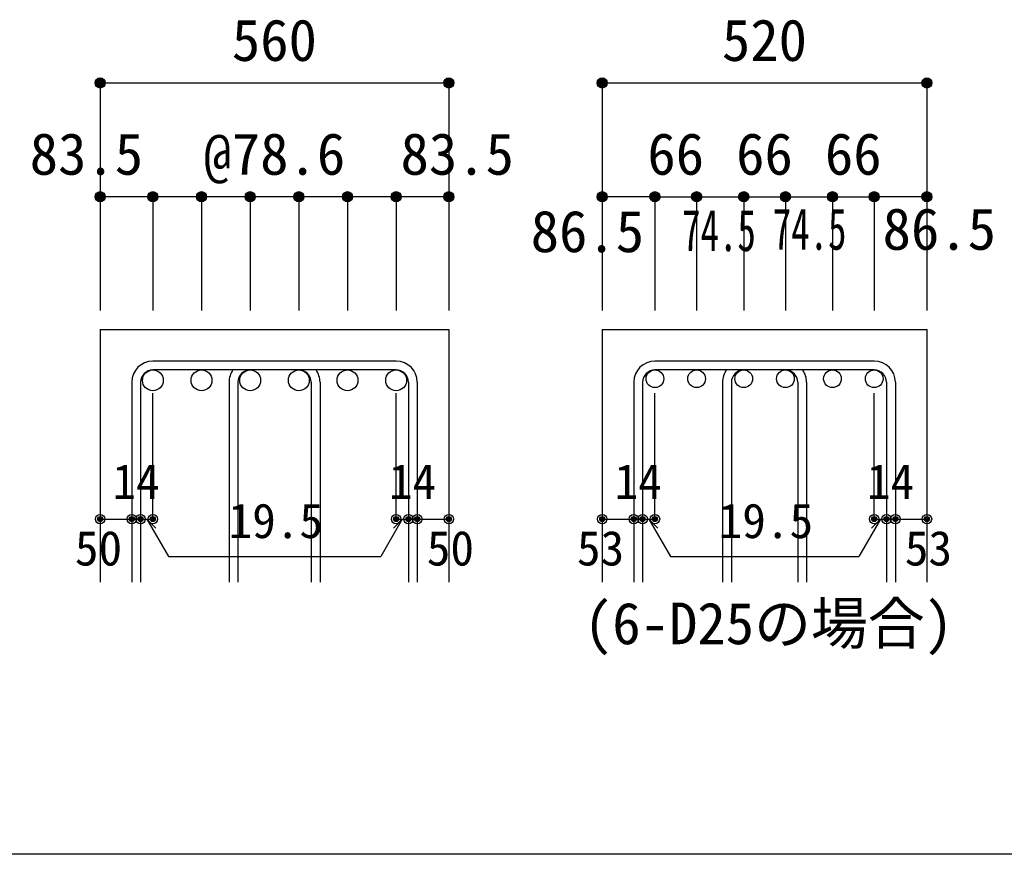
# Model space of a CAD drawing. Units: millimetres at full size, sheet at 1:30. Extents: x -5973 to 5954, y -4195 to 4201.
# Drawn here: x -129 to 1429, y 3 to 1323 of the extents above; entities that cross this region are included whole.
import ezdxf
from ezdxf.enums import TextEntityAlignment as Align

# ---------------------------------------------------------------- set-up
doc = ezdxf.new("R2010")
doc.units = ezdxf.units.MM
doc.header["$LTSCALE"] = 30
doc.header["$PDMODE"] = 32
doc.header["$PDSIZE"] = 15
for name, color, linetype in [('0-1_躯体線', 2, 'Continuous'), ('0-5_基礎梁筋', 7, 'Continuous'), ('0-6_スタラップ筋', 7, 'Continuous'), ('0-7_文字', 4, 'Continuous'), ('0-D_寸法', 4, 'Continuous'), ('F-0_枠', 6, 'Continuous')]:
    doc.layers.add(name, color=color, linetype=linetype)
doc.styles.add('ＭＳ ゴシック', font='')
doc.styles.get('ＭＳ ゴシック').set_extended_font_data('MS Gothic')

msp = doc.modelspace()

# ---------------------------------------------------------------- linework, layer by layer
at = {"layer": '0-1_躯体線'}
for p, q in [((-1.89, 833.3), (-1.89, 433.3)), ((-1.89, 833.3), (550.11, 833.3)), ((550.11, 833.3), (550.11, 433.3)), ((792.78, 833.3), (792.78, 433.3)), ((792.78, 833.3), (1306.78, 833.3)), ((1306.78, 833.3), (1306.78, 433.3))]:
    msp.add_line(p, q, dxfattribs=at)
at = {"layer": '0-5_基礎梁筋', "color": 3}
for centre, radius in [((81.61, 752.8), 16.5), ((158.61, 752.8), 16.5), ((235.61, 752.8), 16.5), ((312.61, 752.8), 16.5), ((389.61, 752.8), 16.5), ((466.61, 752.8), 16.5), ((876.28, 755.3), 14), ((942.28, 755.3), 14), ((1016.78, 755.3), 14), ((1082.78, 755.3), 14), ((1157.28, 755.3), 14), ((1223.28, 755.3), 14)]:
    msp.add_circle(centre, radius, dxfattribs=at)
at = {"layer": '0-6_スタラップ筋'}
for p, q in [((466.61, 783.3), (81.61, 783.3)), ((1223.28, 783.3), (876.28, 783.3)), ((466.61, 769.3), (81.61, 769.3)), ((1223.28, 769.3), (876.28, 769.3)), ((48.11, 749.8), (48.11, 433.3)), ((62.11, 749.8), (62.11, 433.3)), ((202.11, 749.8), (202.11, 433.3)), ((216.11, 749.8), (216.11, 433.3)), ((332.11, 749.8), (332.11, 433.3)), ((346.11, 749.8), (346.11, 433.3)), ((486.11, 749.8), (486.11, 433.3)), ((500.11, 749.8), (500.11, 433.3)), ((842.78, 749.8), (842.78, 433.3)), ((856.78, 749.8), (856.78, 433.3)), ((983.28, 749.8), (983.28, 433.3)), ((997.28, 749.8), (997.28, 433.3)), ((1102.28, 749.8), (1102.28, 433.3)), ((1116.28, 749.8), (1116.28, 433.3)), ((1242.78, 749.8), (1242.78, 433.3)), ((1256.78, 749.8), (1256.78, 433.3))]:
    msp.add_line(p, q, dxfattribs=at)
for centre, radius, start, end in [((81.61, 749.8), 33.5, 90, 180), ((466.61, 749.8), 33.5, 0, 90), ((876.28, 749.8), 33.5, 90, 180), ((1223.28, 749.8), 33.5, 0, 90), ((81.61, 749.8), 19.5, 90, 180), ((235.61, 749.8), 33.5, 144.40235, 180), ((235.61, 749.8), 19.5, 90, 180), ((312.61, 749.8), 19.5, 0, 90), ((312.61, 749.8), 33.5, 0, 35.59765), ((466.61, 749.8), 19.5, 0, 90), ((876.28, 749.8), 19.5, 90, 180), ((1016.78, 749.8), 33.5, 144.40235, 180), ((1016.78, 749.8), 19.5, 90, 180), ((1082.78, 749.8), 19.5, 0, 90), ((1082.78, 749.8), 33.5, 0, 35.59765), ((1223.28, 749.8), 19.5, 0, 90)]:
    msp.add_arc(centre, radius, start, end, dxfattribs=at)
at = {"layer": '0-D_寸法'}
for p, q in [((-1.89, 1223.3), (-1.89, 1043.3)), ((-1.89, 1223.3), (550.11, 1223.3)), ((-1.89, 1223.3), (550.11, 1223.3)), ((550.11, 1223.3), (550.11, 1043.3)), ((792.78, 1223.3), (792.78, 1043.3)), ((792.78, 1223.3), (1306.78, 1223.3)), ((1306.78, 1223.3), (1306.78, 1043.3)), ((81.61, 1043.3), (-1.89, 1043.3)), ((-1.89, 1043.3), (-1.89, 863.3)), ((274.11, 1043.3), (81.61, 1043.3)), ((81.61, 1043.3), (81.61, 863.3)), ((158.61, 1043.3), (158.61, 863.3)), ((235.61, 1043.3), (235.61, 863.3)), ((466.61, 1043.3), (274.11, 1043.3)), ((312.61, 1043.3), (312.61, 863.3)), ((389.61, 1043.3), (389.61, 863.3)), ((550.11, 1043.3), (466.61, 1043.3)), ((466.61, 1043.3), (466.61, 863.3)), ((550.11, 1043.3), (550.11, 863.3)), ((876.28, 1043.3), (792.78, 1043.3)), ((792.78, 1043.3), (792.78, 863.3)), ((876.28, 1043.3), (876.28, 863.3)), ((876.28, 1043.3), (942.28, 1043.3)), ((942.28, 1043.3), (1016.78, 1043.3)), ((942.28, 1043.3), (942.28, 863.3)), ((1016.78, 1043.3), (1082.78, 1043.3)), ((1016.78, 1043.3), (1016.78, 863.3)), ((1082.78, 1043.3), (1157.28, 1043.3)), ((1082.78, 1043.3), (1082.78, 863.3)), ((1157.28, 1043.3), (1223.28, 1043.3)), ((1157.28, 1043.3), (1157.28, 863.3)), ((1306.78, 1043.3), (1223.28, 1043.3)), ((1223.28, 1043.3), (1223.28, 863.3)), ((1306.78, 1043.3), (1306.78, 863.3)), ((81.61, 533.3), (81.61, 732.63)), ((466.61, 533.3), (466.61, 732.63)), ((876.28, 533.3), (876.28, 732.63)), ((1223.28, 533.3), (1223.28, 732.63)), ((-1.89, 533.3), (48.11, 533.3)), ((48.11, 533.3), (81.61, 533.3)), ((71.86, 533.3), (86, 519.16)), ((71.86, 533.3), (106.08, 474.02)), ((476.36, 533.3), (442.14, 474.02)), ((476.36, 533.3), (462.22, 519.16)), ((466.61, 533.3), (550.11, 533.3)), ((486.11, 533.3), (500.11, 533.3)), ((792.78, 533.3), (842.78, 533.3)), ((842.78, 533.3), (876.28, 533.3)), ((866.53, 533.3), (880.67, 519.16)), ((866.53, 533.3), (900.75, 474.02)), ((1233.03, 533.3), (1198.81, 474.02)), ((1233.03, 533.3), (1218.89, 519.16)), ((1223.28, 533.3), (1306.78, 533.3)), ((1242.78, 533.3), (1256.78, 533.3)), ((106.08, 474.02), (442.14, 474.02)), ((900.75, 474.02), (1198.81, 474.02))]:
    msp.add_line(p, q, dxfattribs=at)
for points in [[(550.11, 1223.3), (550.11, 1043.3), (550.11, 863.3)], [(1306.78, 1223.3), (1306.78, 1043.3), (1306.78, 863.3)]]:
    msp.add_lwpolyline(points, dxfattribs=at)
for centre, radius in [((-1.89, 1223.3), 8), ((550.11, 1223.3), 8), ((792.78, 1223.3), 8), ((1306.78, 1223.3), 8), ((-1.89, 1223.3), 7.2), ((-1.89, 1223.3), 6.4), ((-1.89, 1223.3), 5.6), ((-1.89, 1223.3), 4.8), ((-1.89, 1223.3), 4), ((-1.89, 1223.3), 3.2), ((-1.89, 1223.3), 2.4), ((-1.89, 1223.3), 1.6), ((-1.89, 1223.3), 0.8), ((550.11, 1223.3), 7.2), ((550.11, 1223.3), 6.4), ((550.11, 1223.3), 5.6), ((550.11, 1223.3), 4.8), ((550.11, 1223.3), 4), ((550.11, 1223.3), 3.2), ((550.11, 1223.3), 2.4), ((550.11, 1223.3), 1.6), ((550.11, 1223.3), 0.8), ((792.78, 1223.3), 7.2), ((792.78, 1223.3), 6.4), ((792.78, 1223.3), 5.6), ((792.78, 1223.3), 4.8), ((792.78, 1223.3), 4), ((792.78, 1223.3), 3.2), ((792.78, 1223.3), 2.4), ((792.78, 1223.3), 1.6), ((792.78, 1223.3), 0.8), ((1306.78, 1223.3), 7.2), ((1306.78, 1223.3), 6.4), ((1306.78, 1223.3), 5.6), ((1306.78, 1223.3), 4.8), ((1306.78, 1223.3), 4), ((1306.78, 1223.3), 3.2), ((1306.78, 1223.3), 2.4), ((1306.78, 1223.3), 1.6), ((1306.78, 1223.3), 0.8), ((-1.89, 1043.3), 8), ((-1.89, 1043.3), 7.2), ((-1.89, 1043.3), 6.4), ((-1.89, 1043.3), 5.6), ((-1.89, 1043.3), 4.8), ((-1.89, 1043.3), 4), ((-1.89, 1043.3), 3.2), ((-1.89, 1043.3), 2.4), ((-1.89, 1043.3), 1.6), ((81.61, 1043.3), 8), ((81.61, 1043.3), 7.2), ((81.61, 1043.3), 6.4), ((81.61, 1043.3), 5.6), ((81.61, 1043.3), 4.8), ((81.61, 1043.3), 4), ((81.61, 1043.3), 3.2), ((81.61, 1043.3), 2.4), ((81.61, 1043.3), 1.6), ((158.61, 1043.3), 8), ((158.61, 1043.3), 7.2), ((158.61, 1043.3), 6.4), ((158.61, 1043.3), 5.6), ((158.61, 1043.3), 4.8), ((158.61, 1043.3), 4), ((158.61, 1043.3), 3.2), ((158.61, 1043.3), 2.4), ((158.61, 1043.3), 1.6), ((235.61, 1043.3), 8), ((235.61, 1043.3), 7.2), ((235.61, 1043.3), 6.4), ((235.61, 1043.3), 5.6), ((235.61, 1043.3), 4.8), ((235.61, 1043.3), 4), ((235.61, 1043.3), 3.2), ((235.61, 1043.3), 2.4), ((235.61, 1043.3), 1.6), ((312.61, 1043.3), 8), ((312.61, 1043.3), 7.2), ((312.61, 1043.3), 6.4), ((312.61, 1043.3), 5.6), ((312.61, 1043.3), 4.8), ((312.61, 1043.3), 4), ((312.61, 1043.3), 3.2), ((312.61, 1043.3), 2.4), ((312.61, 1043.3), 1.6), ((389.61, 1043.3), 8), ((389.61, 1043.3), 7.2), ((389.61, 1043.3), 6.4), ((389.61, 1043.3), 5.6), ((389.61, 1043.3), 4.8), ((389.61, 1043.3), 4), ((389.61, 1043.3), 3.2), ((389.61, 1043.3), 2.4), ((389.61, 1043.3), 1.6), ((466.61, 1043.3), 8), ((466.61, 1043.3), 7.2), ((466.61, 1043.3), 6.4), ((466.61, 1043.3), 5.6), ((466.61, 1043.3), 4.8), ((466.61, 1043.3), 4), ((466.61, 1043.3), 3.2), ((466.61, 1043.3), 2.4), ((466.61, 1043.3), 1.6), ((550.11, 1043.3), 8), ((550.11, 1043.3), 7.2), ((550.11, 1043.3), 6.4), ((550.11, 1043.3), 5.6), ((550.11, 1043.3), 4.8), ((550.11, 1043.3), 4), ((550.11, 1043.3), 3.2), ((550.11, 1043.3), 2.4), ((550.11, 1043.3), 1.6), ((792.78, 1043.3), 8), ((792.78, 1043.3), 7.2), ((792.78, 1043.3), 6.4), ((792.78, 1043.3), 5.6), ((792.78, 1043.3), 4.8), ((792.78, 1043.3), 4), ((792.78, 1043.3), 3.2), ((792.78, 1043.3), 2.4), ((792.78, 1043.3), 1.6), ((876.28, 1043.3), 8), ((876.28, 1043.3), 7.2), ((876.28, 1043.3), 6.4), ((876.28, 1043.3), 5.6), ((876.28, 1043.3), 4.8), ((876.28, 1043.3), 4), ((876.28, 1043.3), 3.2), ((876.28, 1043.3), 2.4), ((876.28, 1043.3), 1.6), ((942.28, 1043.3), 8), ((942.28, 1043.3), 7.2), ((942.28, 1043.3), 6.4), ((942.28, 1043.3), 5.6), ((942.28, 1043.3), 4.8), ((942.28, 1043.3), 4), ((942.28, 1043.3), 3.2), ((942.28, 1043.3), 2.4), ((942.28, 1043.3), 1.6), ((1016.78, 1043.3), 8), ((1016.78, 1043.3), 7.2), ((1016.78, 1043.3), 6.4), ((1016.78, 1043.3), 5.6), ((1016.78, 1043.3), 4.8), ((1016.78, 1043.3), 4), ((1016.78, 1043.3), 3.2), ((1016.78, 1043.3), 2.4), ((1016.78, 1043.3), 1.6), ((1082.78, 1043.3), 8), ((1082.78, 1043.3), 7.2), ((1082.78, 1043.3), 6.4), ((1082.78, 1043.3), 5.6), ((1082.78, 1043.3), 4.8), ((1082.78, 1043.3), 4), ((1082.78, 1043.3), 3.2), ((1082.78, 1043.3), 2.4), ((1082.78, 1043.3), 1.6), ((1157.28, 1043.3), 8), ((1157.28, 1043.3), 7.2), ((1157.28, 1043.3), 6.4), ((1157.28, 1043.3), 5.6), ((1157.28, 1043.3), 4.8), ((1157.28, 1043.3), 4), ((1157.28, 1043.3), 3.2), ((1157.28, 1043.3), 2.4), ((1157.28, 1043.3), 1.6), ((1223.28, 1043.3), 8), ((1223.28, 1043.3), 7.2), ((1223.28, 1043.3), 6.4), ((1223.28, 1043.3), 5.6), ((1223.28, 1043.3), 4.8), ((1223.28, 1043.3), 4), ((1223.28, 1043.3), 3.2), ((1223.28, 1043.3), 2.4), ((1223.28, 1043.3), 1.6), ((1306.78, 1043.3), 8), ((1306.78, 1043.3), 7.2), ((1306.78, 1043.3), 6.4), ((1306.78, 1043.3), 5.6), ((1306.78, 1043.3), 4.8), ((1306.78, 1043.3), 4), ((1306.78, 1043.3), 3.2), ((1306.78, 1043.3), 2.4), ((1306.78, 1043.3), 1.6), ((-1.89, 1043.3), 0.8), ((81.61, 1043.3), 0.8), ((158.61, 1043.3), 0.8), ((235.61, 1043.3), 0.8), ((312.61, 1043.3), 0.8), ((389.61, 1043.3), 0.8), ((466.61, 1043.3), 0.8), ((550.11, 1043.3), 0.8), ((792.78, 1043.3), 0.8), ((876.28, 1043.3), 0.8), ((942.28, 1043.3), 0.8), ((1016.78, 1043.3), 0.8), ((1082.78, 1043.3), 0.8), ((1157.28, 1043.3), 0.8), ((1223.28, 1043.3), 0.8), ((1306.78, 1043.3), 0.8), ((-1.89, 533.3), 4), ((-1.89, 533.3), 3.6), ((-1.89, 533.3), 3.2), ((-1.89, 533.3), 2.8), ((-1.89, 533.3), 2.4), ((-1.89, 533.3), 2), ((-1.89, 533.3), 1.6), ((-1.89, 533.3), 1.2), ((-1.89, 533.3), 0.8), ((-1.89, 533.3), 0.4), ((48.11, 533.3), 4), ((48.11, 533.3), 3.6), ((48.11, 533.3), 3.2), ((48.11, 533.3), 2.8), ((48.11, 533.3), 2.4), ((48.11, 533.3), 2), ((48.11, 533.3), 1.6), ((48.11, 533.3), 1.2), ((48.11, 533.3), 0.8), ((48.11, 533.3), 0.4), ((62.11, 533.3), 4), ((62.11, 533.3), 3.6), ((62.11, 533.3), 3.2), ((62.11, 533.3), 2.8), ((62.11, 533.3), 2.4), ((62.11, 533.3), 2), ((62.11, 533.3), 1.6), ((62.11, 533.3), 1.2), ((62.11, 533.3), 0.8), ((62.11, 533.3), 0.4), ((81.61, 533.3), 4), ((81.61, 533.3), 3.6), ((81.61, 533.3), 3.2), ((81.61, 533.3), 2.8), ((81.61, 533.3), 2.4), ((81.61, 533.3), 2), ((81.61, 533.3), 1.6), ((81.61, 533.3), 1.2), ((81.61, 533.3), 0.8), ((81.61, 533.3), 0.4), ((466.61, 533.3), 4), ((466.61, 533.3), 3.6), ((466.61, 533.3), 3.2), ((466.61, 533.3), 2.8), ((466.61, 533.3), 2.4), ((466.61, 533.3), 2), ((466.61, 533.3), 1.6), ((466.61, 533.3), 1.2), ((466.61, 533.3), 0.8), ((466.61, 533.3), 0.4), ((486.11, 533.3), 4), ((486.11, 533.3), 3.6), ((486.11, 533.3), 3.2), ((486.11, 533.3), 2.8), ((486.11, 533.3), 2.4), ((486.11, 533.3), 2), ((486.11, 533.3), 1.6), ((486.11, 533.3), 1.2), ((486.11, 533.3), 0.8), ((486.11, 533.3), 0.4), ((500.11, 533.3), 4), ((500.11, 533.3), 3.6), ((500.11, 533.3), 3.2), ((500.11, 533.3), 2.8), ((500.11, 533.3), 2.4), ((500.11, 533.3), 2), ((500.11, 533.3), 1.6), ((500.11, 533.3), 1.2), ((500.11, 533.3), 0.8), ((500.11, 533.3), 0.4), ((550.11, 533.3), 4), ((550.11, 533.3), 3.6), ((550.11, 533.3), 3.2), ((550.11, 533.3), 2.8), ((550.11, 533.3), 2.4), ((550.11, 533.3), 2), ((550.11, 533.3), 1.6), ((550.11, 533.3), 1.2), ((550.11, 533.3), 0.8), ((550.11, 533.3), 0.4), ((792.78, 533.3), 4), ((792.78, 533.3), 3.6), ((792.78, 533.3), 3.2), ((792.78, 533.3), 2.8), ((792.78, 533.3), 2.4), ((792.78, 533.3), 2), ((792.78, 533.3), 1.6), ((792.78, 533.3), 1.2), ((792.78, 533.3), 0.8), ((792.78, 533.3), 0.4), ((842.78, 533.3), 4), ((842.78, 533.3), 3.6), ((842.78, 533.3), 3.2), ((842.78, 533.3), 2.8), ((842.78, 533.3), 2.4), ((842.78, 533.3), 2), ((842.78, 533.3), 1.6), ((842.78, 533.3), 1.2), ((842.78, 533.3), 0.8), ((842.78, 533.3), 0.4), ((856.78, 533.3), 4), ((856.78, 533.3), 3.6), ((856.78, 533.3), 3.2), ((856.78, 533.3), 2.8), ((856.78, 533.3), 2.4), ((856.78, 533.3), 2), ((856.78, 533.3), 1.6), ((856.78, 533.3), 1.2), ((856.78, 533.3), 0.8), ((856.78, 533.3), 0.4), ((876.28, 533.3), 4), ((876.28, 533.3), 3.6), ((876.28, 533.3), 3.2), ((876.28, 533.3), 2.8), ((876.28, 533.3), 2.4), ((876.28, 533.3), 2), ((876.28, 533.3), 1.6), ((876.28, 533.3), 1.2), ((876.28, 533.3), 0.8), ((876.28, 533.3), 0.4), ((1223.28, 533.3), 4), ((1223.28, 533.3), 3.6), ((1223.28, 533.3), 3.2), ((1223.28, 533.3), 2.8), ((1223.28, 533.3), 2.4), ((1223.28, 533.3), 2), ((1223.28, 533.3), 1.6), ((1223.28, 533.3), 1.2), ((1223.28, 533.3), 0.8), ((1223.28, 533.3), 0.4), ((1242.78, 533.3), 4), ((1242.78, 533.3), 3.6), ((1242.78, 533.3), 3.2), ((1242.78, 533.3), 2.8), ((1242.78, 533.3), 2.4), ((1242.78, 533.3), 2), ((1242.78, 533.3), 1.6), ((1242.78, 533.3), 1.2), ((1242.78, 533.3), 0.8), ((1242.78, 533.3), 0.4), ((1256.78, 533.3), 4), ((1256.78, 533.3), 3.6), ((1256.78, 533.3), 3.2), ((1256.78, 533.3), 2.8), ((1256.78, 533.3), 2.4), ((1256.78, 533.3), 2), ((1256.78, 533.3), 1.6), ((1256.78, 533.3), 1.2), ((1256.78, 533.3), 0.8), ((1256.78, 533.3), 0.4), ((1306.78, 533.3), 4), ((1306.78, 533.3), 3.6), ((1306.78, 533.3), 3.2), ((1306.78, 533.3), 2.8), ((1306.78, 533.3), 2.4), ((1306.78, 533.3), 2), ((1306.78, 533.3), 1.6), ((1306.78, 533.3), 1.2), ((1306.78, 533.3), 0.8), ((1306.78, 533.3), 0.4)]:
    msp.add_circle(centre, radius, dxfattribs=at)
at = {"layer": '0-D_寸法', "color": 7}
for p in [(-1.89, 1223.3), (-1.89, 1223.3), (550.11, 1223.3), (550.11, 1223.3), (792.78, 1223.3), (792.78, 1223.3), (1306.78, 1223.3), (1306.78, 1223.3), (-1.89, 1043.3), (81.61, 1043.3), (158.61, 1043.3), (235.61, 1043.3), (312.61, 1043.3), (389.61, 1043.3), (466.61, 1043.3), (550.11, 1043.3), (792.78, 1043.3), (876.28, 1043.3), (942.28, 1043.3), (1016.78, 1043.3), (1082.78, 1043.3), (1157.28, 1043.3), (1223.28, 1043.3), (1306.78, 1043.3), (-1.89, 533.3), (48.11, 533.3), (62.11, 533.3), (81.61, 533.3), (466.61, 533.3), (486.11, 533.3), (500.11, 533.3), (550.11, 533.3), (792.78, 533.3), (842.78, 533.3), (856.78, 533.3), (876.28, 533.3), (1223.28, 533.3), (1242.78, 533.3), (1256.78, 533.3), (1306.78, 533.3)]:
    msp.add_point(p, dxfattribs=at)
at = {"layer": 'F-0_枠', "color": 2}
msp.add_line((3723.6, 2.95), (-5972.88, 2.95), dxfattribs=at)

# ---------------------------------------------------------------- texts
at = {"layer": '0-7_文字', "color": 7, "style": 'ＭＳ ゴシック'}
msp.add_text('(6-D25の場合)', height=65.98, dxfattribs=at).set_placement((763.87, 315.53), align=Align.BOTTOM_LEFT)
at = {"layer": '0-D_寸法', "style": 'ＭＳ ゴシック'}
for s, height, p in [('560', 65.98, (206.61, 1238.3)), ('520', 65.98, (982.28, 1238.3)), ('83.5', 65.98, (-113.39, 1058.3)), ('@78.6', 65.98, (161.61, 1058.3)), ('83.5', 65.98, (473.61, 1058.3)), ('66', 65.98, (864.28, 1058.3)), ('66', 65.98, (1004.78, 1058.3)), ('66', 65.98, (1145.28, 1058.3)), ('86.5', 65.98, (679.63, 935.77)), ('86.5', 65.98, (1236.63, 939.54)), ('14', 54.99, (17.57, 548.75)), ('14', 54.99, (455.15, 548.75)), ('14', 54.99, (812.24, 548.75)), ('14', 54.99, (1211.83, 548.75)), ('19.5', 54.99, (201.34, 486.67)), ('19.5', 54.99, (977.02, 486.67)), ('50', 54.99, (-41.89, 443.3)), ('50', 54.99, (515.11, 443.3)), ('53', 54.99, (752.78, 443.3)), ('53', 54.99, (1271.78, 443.3))]:
    msp.add_text(s, height=height, dxfattribs=at).set_placement(p, align=Align.BOTTOM_LEFT)
at = {"layer": '0-D_寸法', "style": 'ＭＳ ゴシック', "width": 0.65}
for p in [(919.29, 937.46), (1062.71, 939.6)]:
    msp.add_text('74.5', height=65.98, dxfattribs=at).set_placement(p, align=Align.BOTTOM_LEFT)

doc.saveas('drawing.dxf')
